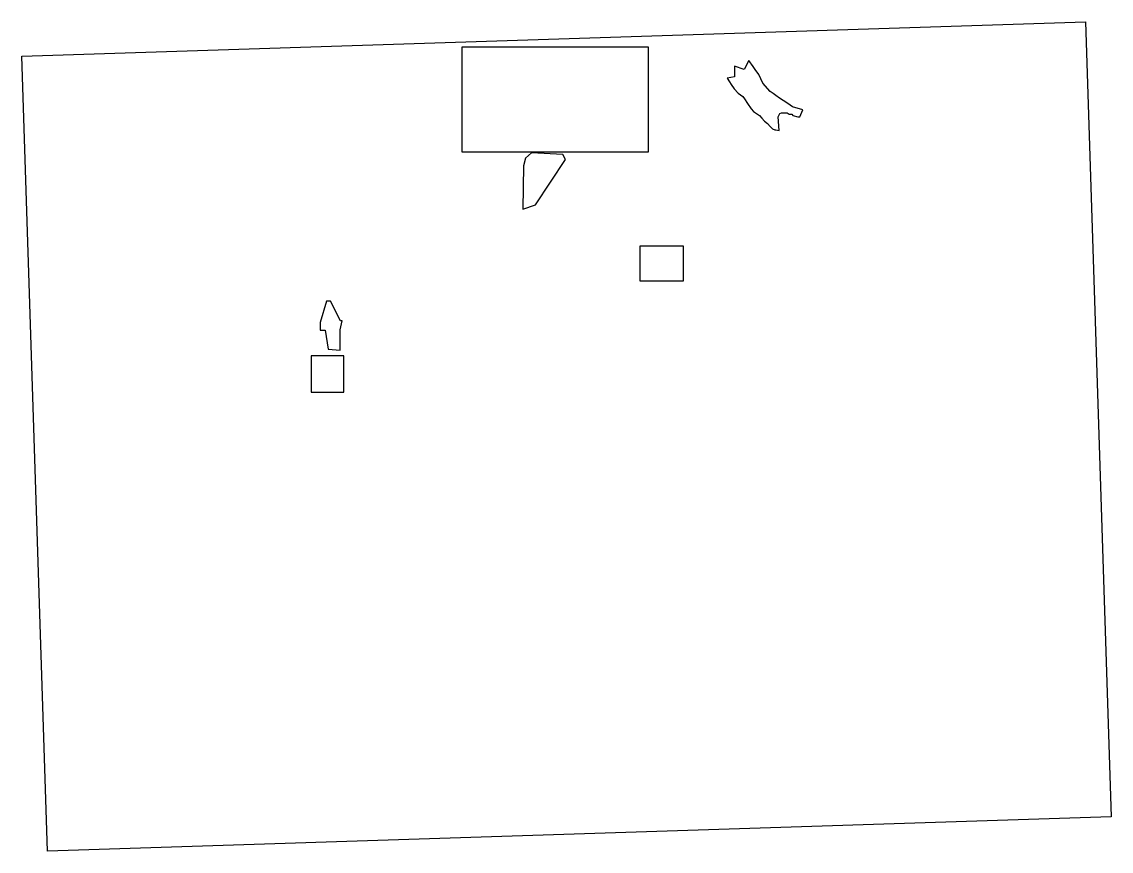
# Model space of a CAD drawing. Header units: millimetres. Extents: x -452 to 460, y -397 to 298.
import ezdxf

# ---------------------------------------------------------------- set-up
doc = ezdxf.new("R2010")
doc.units = ezdxf.units.MM
picture_1 = doc.add_image_def('image1.jpg', size_in_pixel=(4140, 3096))

msp = doc.modelspace()

# ---------------------------------------------------------------- linework, layer by layer
for points in [[(-83.66, 276.82), (-83.66, 189.13), (72.66, 189.13), (72.66, 276.82)], [(65.22, 110.14), (65.22, 81), (101.75, 81), (101.75, 110.14)], [(-209.89, 18.12), (-209.89, -12.36), (-182.55, -12.36), (-182.55, 18.12)]]:
    msp.add_lwpolyline(points, close=True)
for points in [[(182.08, 206.79), (181.17, 218.45), (182.45, 221.11), (184.01, 221.76), (185.76, 221.76), (188.79, 221.76), (190.25, 220.66), (192.55, 220.66), (193.47, 219.55), (197.51, 218.45), (199.34, 218.45), (201.91, 224.14), (193.09, 226.68), (191.14, 228.17), (188.27, 230.01), (182.19, 233.91), (179.09, 236.32), (176.91, 237.81), (174.5, 239.53), (168.19, 246.53), (164.98, 253.76), (161.76, 258.12), (160.27, 260.65), (156.6, 265.47), (152.7, 258.01), (144.44, 260.76), (144.44, 251.93), (138.35, 250.78), (140.42, 247.79), (141.68, 245.5), (144.32, 241.83), (147.65, 238.27), (151.67, 235.4), (153.04, 233.34), (155.45, 229.55), (158.66, 225.07), (160.5, 222.78), (163.03, 221.29), (165.55, 219.57), (167.39, 217.27), (169.8, 214.75), (172.21, 212.68), (174.5, 210.16), (176.34, 208.44), (178.29, 207.52), (179.32, 207.52), (182.08, 206.79)], [(-32.73, 141.09), (-21.97, 144.68), (3.13, 182.56), (0.67, 186.81), (-25.33, 188.16), (-30.48, 183.68), (-32.05, 177.18), (-32.73, 141.09)], [(-185.77, 22.78), (-185.77, 39.87), (-184.05, 47.33), (-185.42, 47.33), (-193.8, 63.86), (-197.13, 63.86), (-202.52, 45.96), (-202.52, 39.53), (-198.16, 39.53), (-195.64, 23.69), (-185.77, 22.78)]]:
    msp.add_lwpolyline(points)

# ---------------------------------------------------------------- pictures from other files: only their frames are drawn
image = msp.add_image(picture_1, insert=(-430.81, -396.92), size_in_units=(891.31, 666.55), rotation=1.84685)
image.dxf.flags = 7

doc.saveas('drawing.dxf')
